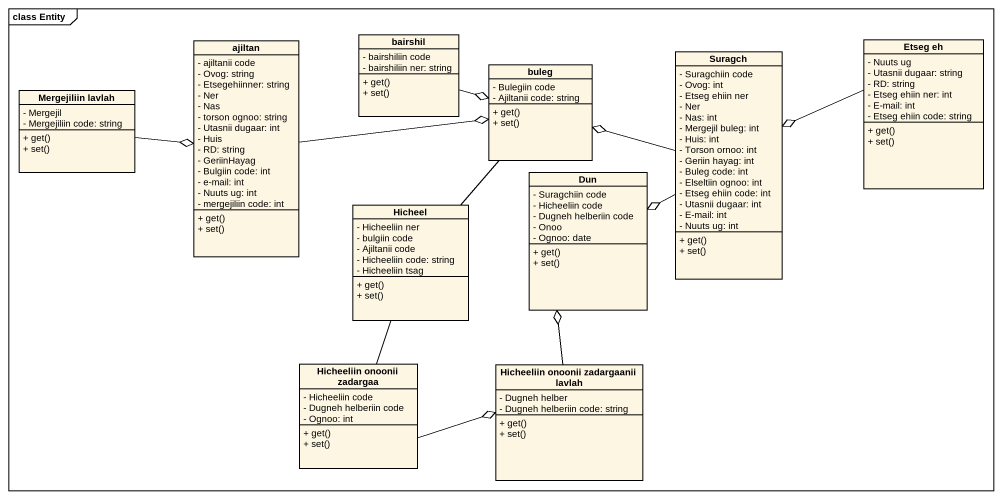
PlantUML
@startuml
mainframe class Entity
hide circle
hide empty members
skinparam classAttributeIconSize 0
class ajiltan {
  - ajiltanii code
  - Ovog: string
  - Etsegehiinner: string
  - Ner
  - Nas
  - torson ognoo: string
  - Utasnii dugaar: int
  - Huis
  - RD: string
  - GeriinHayag
  - Bulgiin code: int
  - e-mail: int
  - Nuuts ug: int
  - mergejiliin code: int
  + get()
  + set()
}
class bairshil {
  - bairshiliin code
  - bairshiliin ner: string
  + get()
  + set()
}
class Suragch {
  - Suragchiin code
  - Ovog: int
  - Etseg ehiin ner
  - Ner
  - Nas: int
  - Mergejil buleg: int
  - Huis: int
  - Torson ornoo: int
  - Geriin hayag: int
  - Buleg code: int
  - Elseltiin ognoo: int
  - Etseg ehiin code: int
  - Utasnii dugaar: int
  - E-mail: int
  - Nuuts ug: int
  + get()
  + set()
}
class "Etseg eh" as Etseg_eh {
  - Nuuts ug
  - Utasnii dugaar: string
  - RD: string
  - Etseg ehiin ner: int
  - E-mail: int
  - Etseg ehiin code: string
  + get()
  + set()
}
class "Mergejiliin lavlah" as Mergejiliin_lavlah {
  - Mergejil
  - Mergejiliin code: string
  + get()
  + set()
}
class buleg {
  - Bulegiin code
  - Ajiltanii code: string
  + get()
  + set()
}
class Hicheel {
  - Hicheeliin ner
  - bulgiin code
  - Ajiltanii code
  - Hicheeliin code: string
  - Hicheeliin tsag
  + get()
  + set()
}
class Dun {
  - Suragchiin code
  - Hicheeliin code
  - Dugneh helberiin code
  - Onoo
  - Ognoo: date
  + get()
  + set()
}
class "Hicheeliin onoonii zadargaa" as Hicheeliin_onoonii_zadargaa {
  - Hicheeliin code
  - Dugneh helberiin code
  - Ognoo: int
  + get()
  + set()
}
class "Hicheeliin onoonii zadargaanii lavlah" as Hicheeliin_onoonii {
  - Dugneh helber
  - Dugneh helberiin code: string
  + get()
  + set()
}
ajiltan -right-o buleg
bairshil -right-o buleg
Suragch -left-o buleg
Suragch -left-o Dun
Etseg_eh -left-o Suragch
Mergejiliin_lavlah -right-o ajiltan
Hicheel -up- buleg
Hicheel -- Hicheeliin_onoonii_zadargaa
Hicheeliin_onoonii_zadargaa -right-o Hicheeliin_onoonii
Hicheeliin_onoonii -up-o Dun
@enduml
